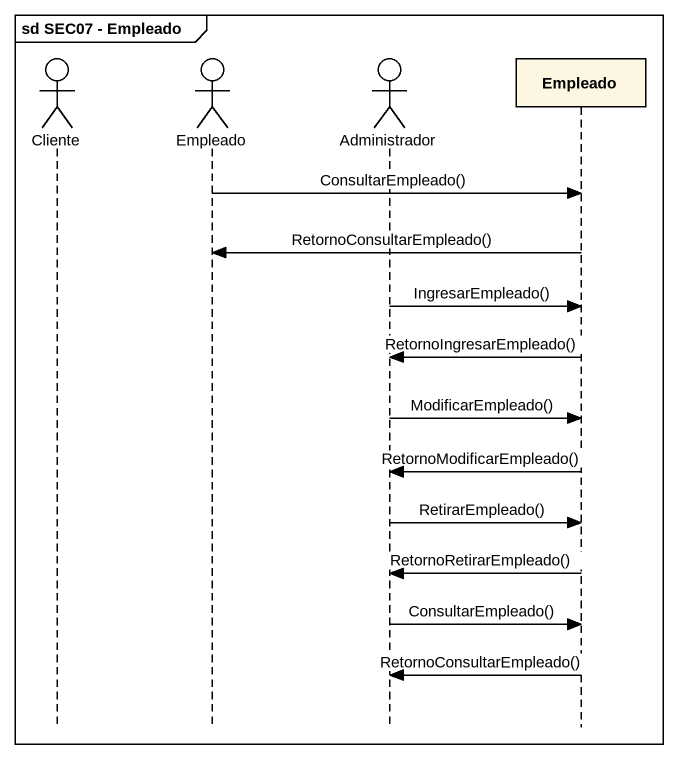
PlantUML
@startuml
mainframe sd SEC07 - Empleado
hide footbox
actor Cliente
actor Empleado
actor Administrador
participant "Empleado" as Empleado_2

Empleado -> Empleado_2 : ConsultarEmpleado()
Empleado_2 -> Empleado : RetornoConsultarEmpleado()
Administrador -> Empleado_2 : IngresarEmpleado()
Empleado_2 -> Administrador : RetornoIngresarEmpleado()
Administrador -> Empleado_2 : ModificarEmpleado()
Empleado_2 -> Administrador : RetornoModificarEmpleado()
Administrador -> Empleado_2 : RetirarEmpleado()
Empleado_2 -> Administrador : RetornoRetirarEmpleado()
Administrador -> Empleado_2 : ConsultarEmpleado()
Empleado_2 -> Administrador : RetornoConsultarEmpleado()
@enduml
